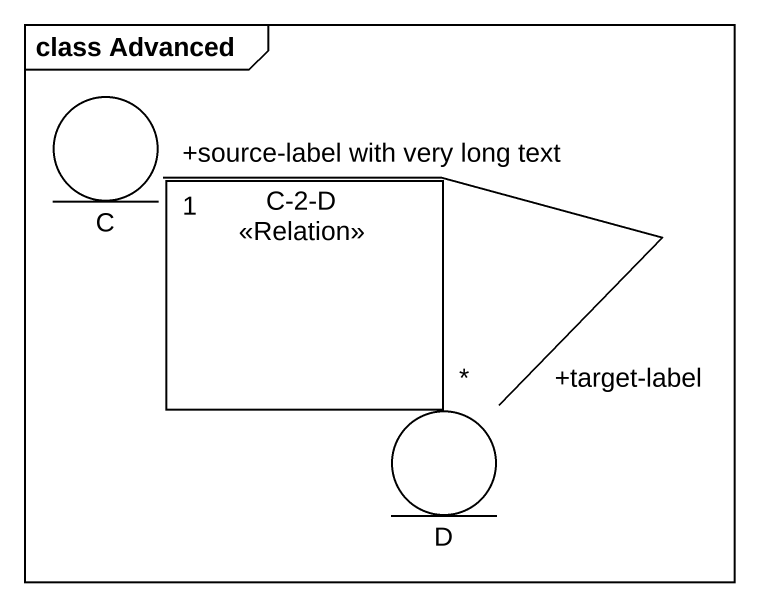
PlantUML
@startuml
mainframe class Advanced
entity C
rectangle " " as rectangle1
entity D
C "+source-label with very long text\n1" -- "+target-label\n*" D : C-2-D\n<<Relation>>
@enduml
